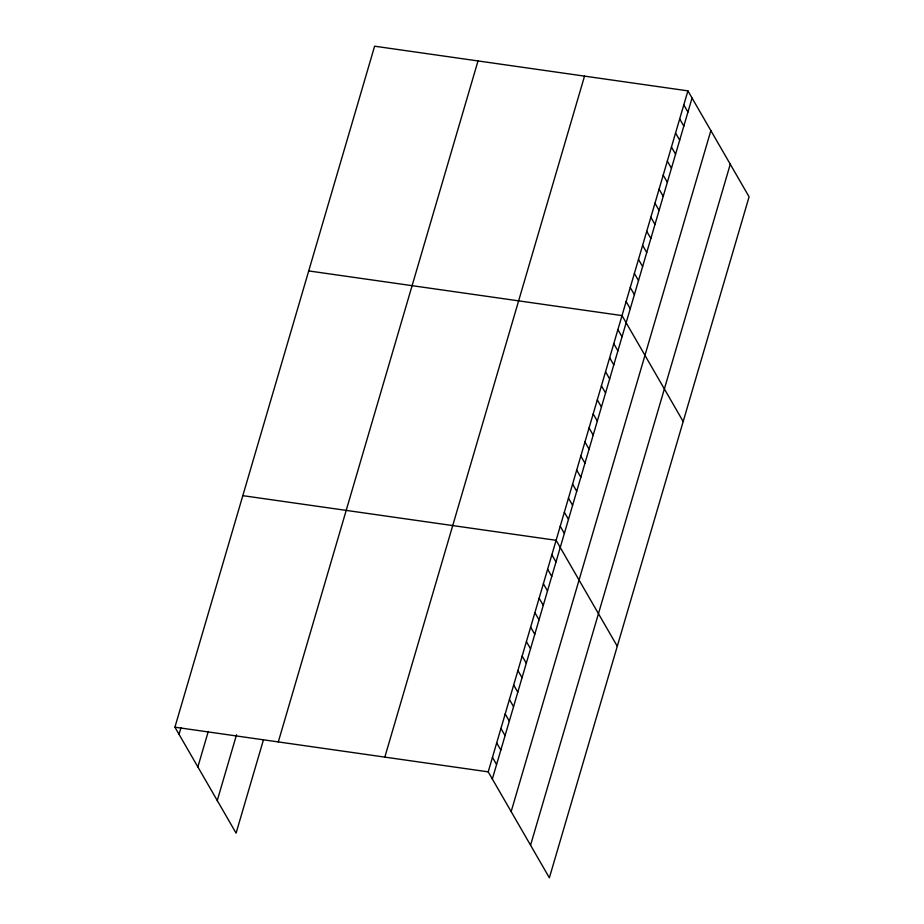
<?xml version="1.0" encoding="UTF-8"?>
<svg xmlns="http://www.w3.org/2000/svg" width="924" height="924" viewBox="0 0 924 924"><rect width="100%" height="100%" fill="white"/><g stroke="black" fill="none" stroke-linecap="round" stroke-linejoin="round"><path stroke-width="1.39" d="M263.479 739.731L236.082 833.136L174.913 727.188L374.624 46.2L687.918 90.864L749.087 196.812L549.376 877.8L488.207 771.852L687.918 90.864M179.037 734.337L180.965 727.766M197.863 766.943L208.281 731.427M217.256 800.531L236.544 734.753M278.297 741.926L478.008 60.938M384.823 757.114L584.534 76.126M492.342 779.001L692.053 98.013M511.157 811.607L710.868 130.619M530.561 845.194L730.272 164.206M308.72 270.928L622.014 315.592L683.183 421.54M242.816 495.657L556.109 540.309L617.278 646.269M174.913 727.188L488.207 771.852M683.795 104.909L687.93 112.058M679.683 118.953L683.818 126.103M675.559 132.998L679.694 140.159M671.448 147.043L675.571 154.204M667.324 161.088L671.459 168.249M663.201 175.133L667.336 182.294M659.089 189.177L663.213 196.338M654.966 203.222L659.101 210.383M650.842 217.267L654.977 224.428M646.731 231.312L650.866 238.473M642.607 245.357L646.742 252.518M638.496 259.401L642.619 266.562M634.372 273.446L638.507 280.607M630.249 287.503L634.384 294.652M626.137 301.547L630.26 308.697M617.89 329.637L622.025 336.786M613.779 343.682L617.902 350.831M609.655 357.727L613.79 364.876M605.543 371.771L609.667 378.921M601.42 385.816L605.555 392.966M597.297 399.861L601.432 407.01M593.185 413.906L597.308 421.055M589.062 427.951L593.196 435.112M584.938 441.995L589.073 449.156M580.826 456.04L584.95 463.201M576.703 470.085L580.838 477.246M572.591 484.13L576.715 491.291M568.468 498.175L572.603 505.336M564.345 512.219L568.479 519.38M560.233 526.264L564.356 533.425M551.871 554.781L555.994 561.942M547.62 569.253L551.755 576.414M543.381 583.725L547.505 590.886M539.131 598.198L543.266 605.359M534.892 612.67L539.027 619.819M530.642 627.142L534.777 634.291M526.403 641.614L530.538 648.764M522.164 656.086L526.287 663.236M517.914 670.547L522.048 677.708M513.675 685.019L517.798 692.18M509.424 699.491L513.559 706.652M505.185 713.963L509.309 721.124M500.935 728.435L505.07 735.596M496.696 742.908L500.831 750.057M492.457 757.38L496.581 764.529"/></g></svg>
